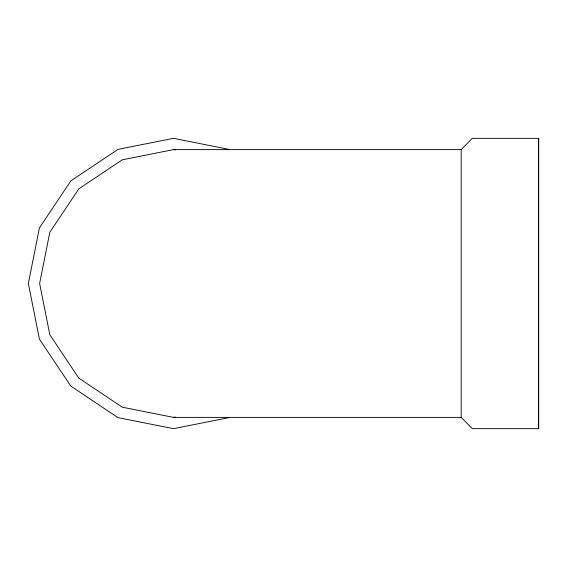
<?xml version="1.0" encoding="UTF-8"?>
<svg xmlns="http://www.w3.org/2000/svg" width="567" height="567" viewBox="0 0 567 567"><rect width="100%" height="100%" fill="white"/><g stroke="black" fill="none" stroke-linecap="round" stroke-linejoin="round"><path stroke-width="0.85" d="M538.65 428.666L538.65 138.334L472.261 138.334L461.198 149.617L461.198 417.383L472.261 428.666L538.65 428.666L538.65 138.334M461.198 149.617L173.516 149.617L122.281 159.809L78.848 188.832L49.825 232.264L39.633 283.5L49.825 334.736L78.848 378.168L122.281 407.191L173.516 417.383L461.198 417.383M173.516 417.383L175.253 417.036M229.068 417.617L173.516 428.666L117.964 417.617L70.868 386.148L39.399 339.052L28.35 283.5L39.399 227.948L70.868 180.852L117.964 149.383L173.516 138.334L229.068 149.383M173.516 149.617L175.253 149.964"/></g></svg>
